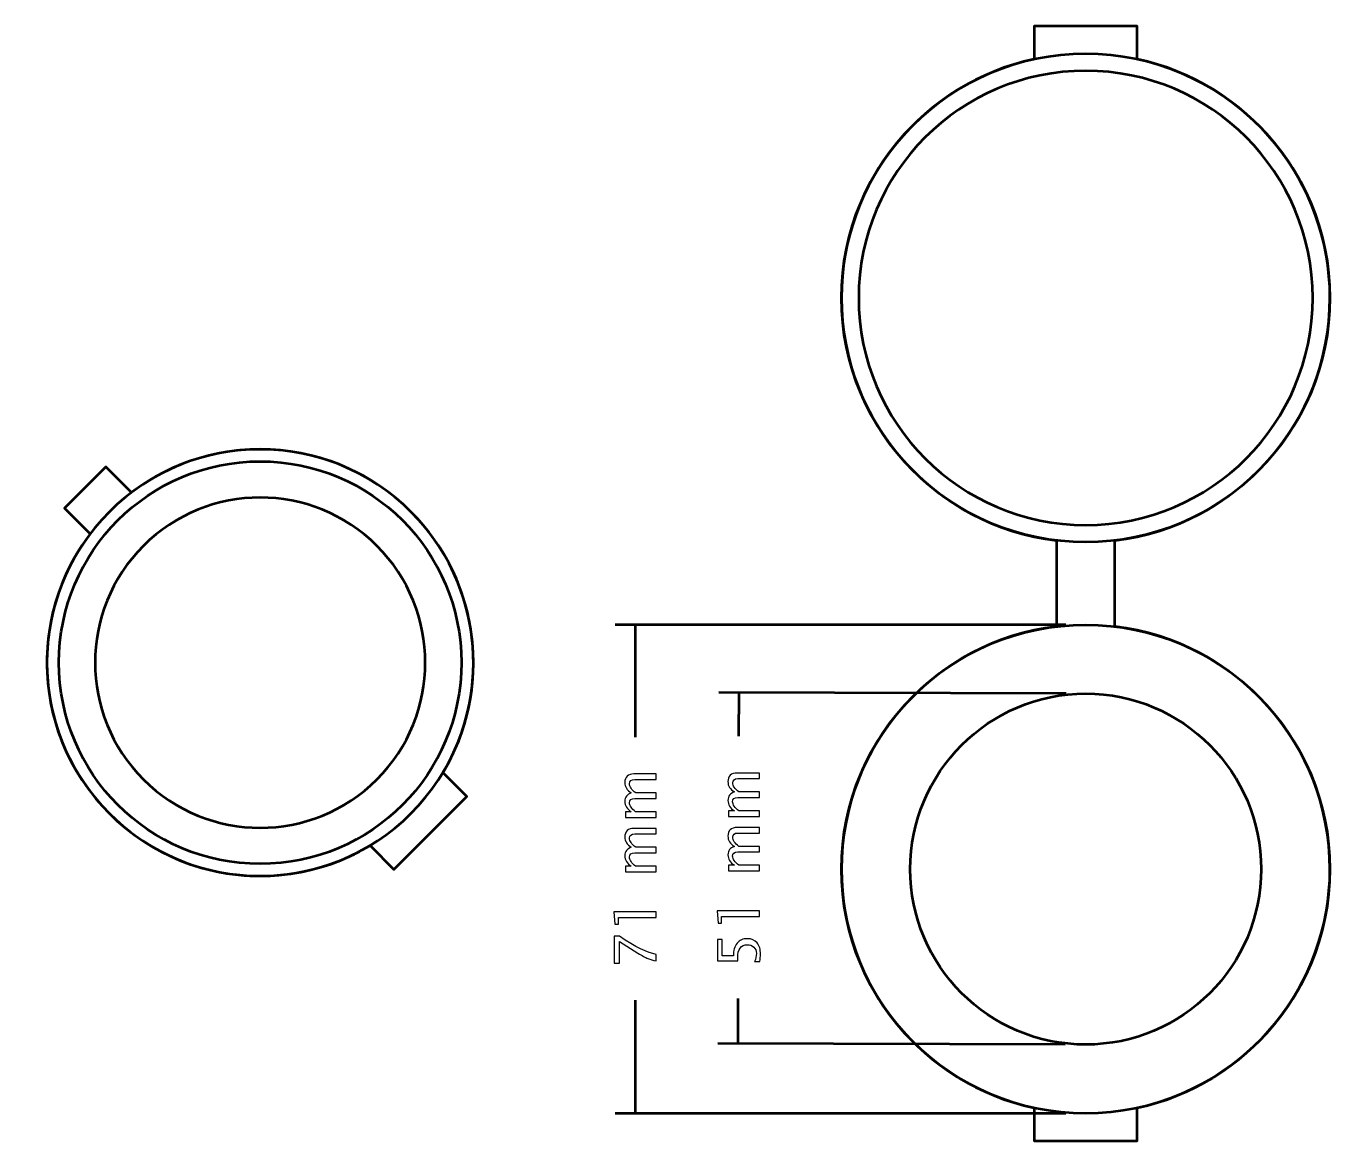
# Model space of a CAD drawing. Header units: centimetres. Extents: x -42.5 to 44.4, y -43.5 to 43.2.
# Drawn here: x 7.1 to 26.05, y 8.05 to 24.25 of the extents above; entities that cross this region are included whole.
import ezdxf

# ---------------------------------------------------------------- set-up
doc = ezdxf.new("R2010")
doc.units = ezdxf.units.CM
doc.header["$MEASUREMENT"] = 0
doc.layers.add('Layer 1', color=7, linetype='Continuous')

msp = doc.modelspace()

# ---------------------------------------------------------------- linework, layer by layer
at = {"layer": 'Layer 1', "color": 4, "lineweight": 53}
for centre in [(22.5, 20.29999), (22.5, 12)]:
    msp.add_ellipse(centre, major_axis=(0, 3.55), ratio=1, dxfattribs=at)
at = {"layer": 'Layer 1', "lineweight": 53}
for centre, major_axis in [((10.5, 15), (0, 2.925)), ((22.5, 12), (0, 2.55))]:
    msp.add_ellipse(centre, major_axis=major_axis, ratio=1, dxfattribs=at)
for points, knots in [([(22.92499, 16.7754), (22.92499, 16.7754), (22.92499, 15.52458), (22.92499, 15.52458), (22.92499, 15.52458), (24.68521, 15.31454), (26.05, 13.81677), (26.05, 12), (26.05, 12), (26.05, 10.29672), (24.85037, 8.87388), (23.24999, 8.52964), (23.24999, 8.52964), (23.24999, 8.52964), (23.24999, 8.05001), (23.24999, 8.05001), (23.24999, 8.05001), (23.24999, 8.05001), (21.74999, 8.05001), (21.74999, 8.05001), (21.74999, 8.05001), (21.74999, 8.05001), (21.74999, 8.52964), (21.74999, 8.52964), (21.74999, 8.52964), (20.14962, 8.87388), (18.95, 10.29673), (18.95, 12), (18.95, 12), (18.95, 13.81677), (20.31478, 15.31454), (22.07499, 15.52458), (22.07499, 15.52458), (22.07499, 15.52458), (22.07499, 16.7754), (22.07499, 16.7754), (22.07499, 16.7754), (20.31478, 16.98544), (18.95, 18.48321), (18.95, 20.29998), (18.95, 20.29998), (18.95, 22.00325), (20.14962, 23.4261), (21.74999, 23.77034), (21.74999, 23.77034), (21.74999, 23.77034), (21.74999, 24.24997), (21.74999, 24.24997), (21.74999, 24.24997), (21.74999, 24.24997), (23.24999, 24.24997), (23.24999, 24.24997), (23.24999, 24.24997), (23.24999, 24.24997), (23.24999, 23.77034), (23.24999, 23.77034), (23.24999, 23.77034), (24.85037, 23.4261), (26.05, 22.00326), (26.05, 20.29998), (26.05, 20.29998), (26.05, 18.48321), (24.68521, 16.98544), (22.92499, 16.7754)], [0, 0, 0, 0, 0.05882353, 0.05882353, 0.05882353, 0.05882353, 0.11764706, 0.11764706, 0.11764706, 0.11764706, 0.17647059, 0.17647059, 0.17647059, 0.17647059, 0.23529412, 0.23529412, 0.23529412, 0.23529412, 0.29411765, 0.29411765, 0.29411765, 0.29411765, 0.35294118, 0.35294118, 0.35294118, 0.35294118, 0.41176471, 0.41176471, 0.41176471, 0.41176471, 0.47058824, 0.47058824, 0.47058824, 0.47058824, 0.52941176, 0.52941176, 0.52941176, 0.52941176, 0.58823529, 0.58823529, 0.58823529, 0.58823529, 0.64705882, 0.64705882, 0.64705882, 0.64705882, 0.70588235, 0.70588235, 0.70588235, 0.70588235, 0.76470588, 0.76470588, 0.76470588, 0.76470588, 0.82352941, 0.82352941, 0.82352941, 0.82352941, 0.88235294, 0.88235294, 0.88235294, 0.88235294, 1, 1, 1, 1]), ([(22.5, 16.99998), (20.67745, 16.99998), (19.2, 18.47743), (19.2, 20.29998), (19.2, 20.29998), (19.2, 22.12253), (20.67745, 23.59998), (22.5, 23.59998), (22.5, 23.59998), (24.32255, 23.59998), (25.8, 22.12253), (25.8, 20.29998), (25.8, 20.29998), (25.8, 18.47743), (24.32255, 16.99998), (22.5, 16.99998)], [0, 0, 0, 0, 0.2, 0.2, 0.2, 0.2, 0.4, 0.4, 0.4, 0.4, 0.6, 0.6, 0.6, 0.6, 1, 1, 1, 1])]:
    msp.add_open_spline(points, degree=3, knots=knots, dxfattribs=at)
at = {"layer": 'Layer 1', "color": 4, "lineweight": 53}
for points, knots in [([(8.30796, 17.19204), (9.5186, 18.40267), (11.48139, 18.40267), (12.69203, 17.19204), (12.69203, 17.19204), (13.90266, 15.9814), (13.90266, 14.01861), (12.69203, 12.80797), (12.69203, 12.80797), (11.48139, 11.59734), (9.5186, 11.59734), (8.30796, 12.80797), (8.30796, 12.80797), (7.09733, 14.01861), (7.09733, 15.9814), (8.30796, 17.19204)], [0, 0, 0, 0, 0.2, 0.2, 0.2, 0.2, 0.4, 0.4, 0.4, 0.4, 0.6, 0.6, 0.6, 0.6, 1, 1, 1, 1]), ([(8.62908, 17.47196), (9.84401, 18.39386), (11.58336, 18.3007), (12.69203, 17.19204), (12.69203, 17.19204), (13.71976, 16.1643), (13.87483, 14.59456), (13.15761, 13.40305), (13.15761, 13.40305), (13.15761, 13.40305), (13.5052, 13.05546), (13.5052, 13.05546), (13.5052, 13.05546), (13.5052, 13.05546), (12.44454, 11.9948), (12.44454, 11.9948), (12.44454, 11.9948), (12.44454, 11.9948), (12.09695, 12.34239), (12.09695, 12.34239), (12.09695, 12.34239), (10.90544, 11.62517), (9.3357, 11.78024), (8.30796, 12.80797), (8.30796, 12.80797), (7.1993, 13.91664), (7.10614, 15.65599), (8.02804, 16.87092), (8.02804, 16.87092), (8.02804, 16.87092), (7.65389, 17.24507), (7.65389, 17.24507), (7.65389, 17.24507), (7.65389, 17.24507), (8.25493, 17.84611), (8.25493, 17.84611), (8.25493, 17.84611), (8.25493, 17.84611), (8.62908, 17.47196), (8.62908, 17.47196)], [0, 0, 0, 0, 0.09090909, 0.09090909, 0.09090909, 0.09090909, 0.18181818, 0.18181818, 0.18181818, 0.18181818, 0.27272727, 0.27272727, 0.27272727, 0.27272727, 0.36363636, 0.36363636, 0.36363636, 0.36363636, 0.45454545, 0.45454545, 0.45454545, 0.45454545, 0.54545455, 0.54545455, 0.54545455, 0.54545455, 0.63636364, 0.63636364, 0.63636364, 0.63636364, 0.72727273, 0.72727273, 0.72727273, 0.72727273, 0.81818182, 0.81818182, 0.81818182, 0.81818182, 1, 1, 1, 1]), ([(8.80294, 16.69706), (9.7402, 17.63432), (11.25979, 17.63432), (12.19705, 16.69706), (12.19705, 16.69706), (13.13431, 15.7598), (13.13431, 14.24021), (12.19705, 13.30295), (12.19705, 13.30295), (11.25979, 12.36569), (9.7402, 12.36569), (8.80294, 13.30295), (8.80294, 13.30295), (7.86568, 14.24021), (7.86568, 15.7598), (8.80294, 16.69706)], [0, 0, 0, 0, 0.2, 0.2, 0.2, 0.2, 0.4, 0.4, 0.4, 0.4, 0.6, 0.6, 0.6, 0.6, 1, 1, 1, 1])]:
    msp.add_open_spline(points, degree=3, knots=knots, dxfattribs=at)
at = {"layer": 'Layer 1', "lineweight": 53}
for points in [[(22.20894, 15.54999), (22.20894, 15.54999), (15.65895, 15.54999), (15.65895, 15.54999)], [(15.95001, 15.54999), (15.95001, 15.54999), (15.95001, 13.91863), (15.95001, 13.91863)], [(22.21617, 14.55081), (22.21617, 14.55081), (17.16583, 14.5651), (17.16583, 14.5651)], [(17.45688, 14.56428), (17.45688, 14.56428), (17.45509, 13.93205), (17.45509, 13.93205)], [(15.95001, 10.09519), (15.95001, 10.09519), (15.95001, 8.45001), (15.95001, 8.45001)], [(17.44431, 10.12046), (17.44431, 10.12046), (17.44245, 9.4643), (17.44245, 9.4643)], [(22.20174, 9.45083), (22.20174, 9.45083), (17.1514, 9.46512), (17.1514, 9.46512)], [(22.20894, 8.45001), (22.20894, 8.45001), (15.65895, 8.45001), (15.65895, 8.45001)]]:
    msp.add_open_spline(points, degree=3, dxfattribs=at)
at = {"layer": 'Layer 1'}
for points, knots in [([(16.25862, 12.75057), (16.25862, 12.75057), (15.80988, 12.75057), (15.80988, 12.75057), (15.80988, 12.75057), (15.80988, 12.75057), (15.80988, 12.83185), (15.80988, 12.83185), (15.80988, 12.83185), (15.80988, 12.83185), (15.89469, 12.83185), (15.89469, 12.83185), (15.89469, 12.83185), (15.8319, 12.8715), (15.80057, 12.9223), (15.80057, 12.98453), (15.80057, 12.98453), (15.80057, 13.04451), (15.8319, 13.08529), (15.89469, 13.10702), (15.89469, 13.10702), (15.83133, 13.14554), (15.79972, 13.19578), (15.79972, 13.25744), (15.79972, 13.25744), (15.79972, 13.29681), (15.8113, 13.32743), (15.83458, 13.34931), (15.83458, 13.34931), (15.85786, 13.37118), (15.89046, 13.38219), (15.93237, 13.38219), (15.93237, 13.38219), (15.93237, 13.38219), (16.25862, 13.38219), (16.25862, 13.38219), (16.25862, 13.38219), (16.25862, 13.38219), (16.25862, 13.30091), (16.25862, 13.30091), (16.25862, 13.30091), (16.25862, 13.30091), (15.94578, 13.30091), (15.94578, 13.30091), (15.94578, 13.30091), (15.89469, 13.30091), (15.86915, 13.28059), (15.86915, 13.23995), (15.86915, 13.23995), (15.86915, 13.19775), (15.89893, 13.15344), (15.95862, 13.10702), (15.95862, 13.10702), (15.95862, 13.10702), (16.25862, 13.10702), (16.25862, 13.10702), (16.25862, 13.10702), (16.25862, 13.10702), (16.25862, 13.02574), (16.25862, 13.02574), (16.25862, 13.02574), (16.25862, 13.02574), (15.94549, 13.02574), (15.94549, 13.02574), (15.94549, 13.02574), (15.89399, 13.02574), (15.86831, 13.00514), (15.86831, 12.96379), (15.86831, 12.96379), (15.86831, 12.92273), (15.89822, 12.8787), (15.95819, 12.83185), (15.95819, 12.83185), (15.95819, 12.83185), (16.25862, 12.83185), (16.25862, 12.83185), (16.25862, 12.83185), (16.25862, 12.83185), (16.25862, 12.75057), (16.25862, 12.75057)], [0, 0, 0, 0, 0.04761905, 0.04761905, 0.04761905, 0.04761905, 0.0952381, 0.0952381, 0.0952381, 0.0952381, 0.14285714, 0.14285714, 0.14285714, 0.14285714, 0.19047619, 0.19047619, 0.19047619, 0.19047619, 0.23809524, 0.23809524, 0.23809524, 0.23809524, 0.28571429, 0.28571429, 0.28571429, 0.28571429, 0.33333333, 0.33333333, 0.33333333, 0.33333333, 0.38095238, 0.38095238, 0.38095238, 0.38095238, 0.42857143, 0.42857143, 0.42857143, 0.42857143, 0.47619048, 0.47619048, 0.47619048, 0.47619048, 0.52380952, 0.52380952, 0.52380952, 0.52380952, 0.57142857, 0.57142857, 0.57142857, 0.57142857, 0.61904762, 0.61904762, 0.61904762, 0.61904762, 0.66666667, 0.66666667, 0.66666667, 0.66666667, 0.71428571, 0.71428571, 0.71428571, 0.71428571, 0.76190476, 0.76190476, 0.76190476, 0.76190476, 0.80952381, 0.80952381, 0.80952381, 0.80952381, 0.85714286, 0.85714286, 0.85714286, 0.85714286, 0.9047619, 0.9047619, 0.9047619, 0.9047619, 1, 1, 1, 1]), ([(17.75827, 12.76399), (17.75827, 12.76399), (17.30953, 12.76399), (17.30953, 12.76399), (17.30953, 12.76399), (17.30953, 12.76399), (17.30953, 12.84527), (17.30953, 12.84527), (17.30953, 12.84527), (17.30953, 12.84527), (17.39434, 12.84527), (17.39434, 12.84527), (17.39434, 12.84527), (17.33155, 12.88492), (17.30022, 12.93572), (17.30022, 12.99795), (17.30022, 12.99795), (17.30022, 13.05793), (17.33155, 13.09871), (17.39434, 13.12044), (17.39434, 13.12044), (17.33098, 13.15896), (17.29937, 13.2092), (17.29937, 13.27086), (17.29937, 13.27086), (17.29937, 13.31023), (17.31095, 13.34085), (17.33423, 13.36273), (17.33423, 13.36273), (17.35751, 13.3846), (17.39011, 13.39561), (17.43202, 13.39561), (17.43202, 13.39561), (17.43202, 13.39561), (17.75827, 13.39561), (17.75827, 13.39561), (17.75827, 13.39561), (17.75827, 13.39561), (17.75827, 13.31433), (17.75827, 13.31433), (17.75827, 13.31433), (17.75827, 13.31433), (17.44543, 13.31433), (17.44543, 13.31433), (17.44543, 13.31433), (17.39434, 13.31433), (17.3688, 13.29401), (17.3688, 13.25337), (17.3688, 13.25337), (17.3688, 13.21117), (17.39858, 13.16686), (17.45827, 13.12044), (17.45827, 13.12044), (17.45827, 13.12044), (17.75827, 13.12044), (17.75827, 13.12044), (17.75827, 13.12044), (17.75827, 13.12044), (17.75827, 13.03916), (17.75827, 13.03916), (17.75827, 13.03916), (17.75827, 13.03916), (17.44514, 13.03916), (17.44514, 13.03916), (17.44514, 13.03916), (17.39364, 13.03916), (17.36796, 13.01856), (17.36796, 12.97721), (17.36796, 12.97721), (17.36796, 12.93615), (17.39787, 12.89212), (17.45784, 12.84527), (17.45784, 12.84527), (17.45784, 12.84527), (17.75827, 12.84527), (17.75827, 12.84527), (17.75827, 12.84527), (17.75827, 12.84527), (17.75827, 12.76399), (17.75827, 12.76399)], [0, 0, 0, 0, 0.04761905, 0.04761905, 0.04761905, 0.04761905, 0.0952381, 0.0952381, 0.0952381, 0.0952381, 0.14285714, 0.14285714, 0.14285714, 0.14285714, 0.19047619, 0.19047619, 0.19047619, 0.19047619, 0.23809524, 0.23809524, 0.23809524, 0.23809524, 0.28571429, 0.28571429, 0.28571429, 0.28571429, 0.33333333, 0.33333333, 0.33333333, 0.33333333, 0.38095238, 0.38095238, 0.38095238, 0.38095238, 0.42857143, 0.42857143, 0.42857143, 0.42857143, 0.47619048, 0.47619048, 0.47619048, 0.47619048, 0.52380952, 0.52380952, 0.52380952, 0.52380952, 0.57142857, 0.57142857, 0.57142857, 0.57142857, 0.61904762, 0.61904762, 0.61904762, 0.61904762, 0.66666667, 0.66666667, 0.66666667, 0.66666667, 0.71428571, 0.71428571, 0.71428571, 0.71428571, 0.76190476, 0.76190476, 0.76190476, 0.76190476, 0.80952381, 0.80952381, 0.80952381, 0.80952381, 0.85714286, 0.85714286, 0.85714286, 0.85714286, 0.9047619, 0.9047619, 0.9047619, 0.9047619, 1, 1, 1, 1]), ([(16.25862, 11.96006), (16.25862, 11.96006), (15.80988, 11.96006), (15.80988, 11.96006), (15.80988, 11.96006), (15.80988, 11.96006), (15.80988, 12.04134), (15.80988, 12.04134), (15.80988, 12.04134), (15.80988, 12.04134), (15.89469, 12.04134), (15.89469, 12.04134), (15.89469, 12.04134), (15.8319, 12.08099), (15.80057, 12.13179), (15.80057, 12.19402), (15.80057, 12.19402), (15.80057, 12.254), (15.8319, 12.29478), (15.89469, 12.31651), (15.89469, 12.31651), (15.83133, 12.35503), (15.79972, 12.40527), (15.79972, 12.46693), (15.79972, 12.46693), (15.79972, 12.5063), (15.8113, 12.53692), (15.83458, 12.5588), (15.83458, 12.5588), (15.85786, 12.58067), (15.89046, 12.59168), (15.93237, 12.59168), (15.93237, 12.59168), (15.93237, 12.59168), (16.25862, 12.59168), (16.25862, 12.59168), (16.25862, 12.59168), (16.25862, 12.59168), (16.25862, 12.5104), (16.25862, 12.5104), (16.25862, 12.5104), (16.25862, 12.5104), (15.94578, 12.5104), (15.94578, 12.5104), (15.94578, 12.5104), (15.89469, 12.5104), (15.86915, 12.49008), (15.86915, 12.44944), (15.86915, 12.44944), (15.86915, 12.40724), (15.89893, 12.36293), (15.95862, 12.31651), (15.95862, 12.31651), (15.95862, 12.31651), (16.25862, 12.31651), (16.25862, 12.31651), (16.25862, 12.31651), (16.25862, 12.31651), (16.25862, 12.23523), (16.25862, 12.23523), (16.25862, 12.23523), (16.25862, 12.23523), (15.94549, 12.23523), (15.94549, 12.23523), (15.94549, 12.23523), (15.89399, 12.23523), (15.86831, 12.21463), (15.86831, 12.17328), (15.86831, 12.17328), (15.86831, 12.13222), (15.89822, 12.08819), (15.95819, 12.04134), (15.95819, 12.04134), (15.95819, 12.04134), (16.25862, 12.04134), (16.25862, 12.04134), (16.25862, 12.04134), (16.25862, 12.04134), (16.25862, 11.96006), (16.25862, 11.96006)], [0, 0, 0, 0, 0.04761905, 0.04761905, 0.04761905, 0.04761905, 0.0952381, 0.0952381, 0.0952381, 0.0952381, 0.14285714, 0.14285714, 0.14285714, 0.14285714, 0.19047619, 0.19047619, 0.19047619, 0.19047619, 0.23809524, 0.23809524, 0.23809524, 0.23809524, 0.28571429, 0.28571429, 0.28571429, 0.28571429, 0.33333333, 0.33333333, 0.33333333, 0.33333333, 0.38095238, 0.38095238, 0.38095238, 0.38095238, 0.42857143, 0.42857143, 0.42857143, 0.42857143, 0.47619048, 0.47619048, 0.47619048, 0.47619048, 0.52380952, 0.52380952, 0.52380952, 0.52380952, 0.57142857, 0.57142857, 0.57142857, 0.57142857, 0.61904762, 0.61904762, 0.61904762, 0.61904762, 0.66666667, 0.66666667, 0.66666667, 0.66666667, 0.71428571, 0.71428571, 0.71428571, 0.71428571, 0.76190476, 0.76190476, 0.76190476, 0.76190476, 0.80952381, 0.80952381, 0.80952381, 0.80952381, 0.85714286, 0.85714286, 0.85714286, 0.85714286, 0.9047619, 0.9047619, 0.9047619, 0.9047619, 1, 1, 1, 1]), ([(17.75827, 11.97348), (17.75827, 11.97348), (17.30953, 11.97348), (17.30953, 11.97348), (17.30953, 11.97348), (17.30953, 11.97348), (17.30953, 12.05476), (17.30953, 12.05476), (17.30953, 12.05476), (17.30953, 12.05476), (17.39434, 12.05476), (17.39434, 12.05476), (17.39434, 12.05476), (17.33155, 12.09441), (17.30022, 12.14521), (17.30022, 12.20744), (17.30022, 12.20744), (17.30022, 12.26742), (17.33155, 12.3082), (17.39434, 12.32993), (17.39434, 12.32993), (17.33098, 12.36845), (17.29937, 12.41869), (17.29937, 12.48035), (17.29937, 12.48035), (17.29937, 12.51972), (17.31095, 12.55034), (17.33423, 12.57222), (17.33423, 12.57222), (17.35751, 12.59409), (17.39011, 12.6051), (17.43202, 12.6051), (17.43202, 12.6051), (17.43202, 12.6051), (17.75827, 12.6051), (17.75827, 12.6051), (17.75827, 12.6051), (17.75827, 12.6051), (17.75827, 12.52382), (17.75827, 12.52382), (17.75827, 12.52382), (17.75827, 12.52382), (17.44543, 12.52382), (17.44543, 12.52382), (17.44543, 12.52382), (17.39434, 12.52382), (17.3688, 12.5035), (17.3688, 12.46286), (17.3688, 12.46286), (17.3688, 12.42066), (17.39858, 12.37635), (17.45827, 12.32993), (17.45827, 12.32993), (17.45827, 12.32993), (17.75827, 12.32993), (17.75827, 12.32993), (17.75827, 12.32993), (17.75827, 12.32993), (17.75827, 12.24865), (17.75827, 12.24865), (17.75827, 12.24865), (17.75827, 12.24865), (17.44514, 12.24865), (17.44514, 12.24865), (17.44514, 12.24865), (17.39364, 12.24865), (17.36796, 12.22805), (17.36796, 12.1867), (17.36796, 12.1867), (17.36796, 12.14564), (17.39787, 12.10161), (17.45784, 12.05476), (17.45784, 12.05476), (17.45784, 12.05476), (17.75827, 12.05476), (17.75827, 12.05476), (17.75827, 12.05476), (17.75827, 12.05476), (17.75827, 11.97348), (17.75827, 11.97348)], [0, 0, 0, 0, 0.04761905, 0.04761905, 0.04761905, 0.04761905, 0.0952381, 0.0952381, 0.0952381, 0.0952381, 0.14285714, 0.14285714, 0.14285714, 0.14285714, 0.19047619, 0.19047619, 0.19047619, 0.19047619, 0.23809524, 0.23809524, 0.23809524, 0.23809524, 0.28571429, 0.28571429, 0.28571429, 0.28571429, 0.33333333, 0.33333333, 0.33333333, 0.33333333, 0.38095238, 0.38095238, 0.38095238, 0.38095238, 0.42857143, 0.42857143, 0.42857143, 0.42857143, 0.47619048, 0.47619048, 0.47619048, 0.47619048, 0.52380952, 0.52380952, 0.52380952, 0.52380952, 0.57142857, 0.57142857, 0.57142857, 0.57142857, 0.61904762, 0.61904762, 0.61904762, 0.61904762, 0.66666667, 0.66666667, 0.66666667, 0.66666667, 0.71428571, 0.71428571, 0.71428571, 0.71428571, 0.76190476, 0.76190476, 0.76190476, 0.76190476, 0.80952381, 0.80952381, 0.80952381, 0.80952381, 0.85714286, 0.85714286, 0.85714286, 0.85714286, 0.9047619, 0.9047619, 0.9047619, 0.9047619, 1, 1, 1, 1]), ([(16.25862, 11.2974), (16.25862, 11.2974), (15.70744, 11.2974), (15.70744, 11.2974), (15.70744, 11.2974), (15.70744, 11.2974), (15.70744, 11.20003), (15.70744, 11.20003), (15.70744, 11.20003), (15.70744, 11.20003), (15.65664, 11.20003), (15.65664, 11.20003), (15.65664, 11.20003), (15.65664, 11.20003), (15.6414, 11.37868), (15.6414, 11.37868), (15.6414, 11.37868), (15.6414, 11.37868), (16.25862, 11.37868), (16.25862, 11.37868), (16.25862, 11.37868), (16.25862, 11.37868), (16.25862, 11.2974), (16.25862, 11.2974)], [0, 0, 0, 0, 0.14285714, 0.14285714, 0.14285714, 0.14285714, 0.28571429, 0.28571429, 0.28571429, 0.28571429, 0.42857143, 0.42857143, 0.42857143, 0.42857143, 0.57142857, 0.57142857, 0.57142857, 0.57142857, 0.71428571, 0.71428571, 0.71428571, 0.71428571, 1, 1, 1, 1]), ([(17.75827, 11.31082), (17.75827, 11.31082), (17.20709, 11.31082), (17.20709, 11.31082), (17.20709, 11.31082), (17.20709, 11.31082), (17.20709, 11.21345), (17.20709, 11.21345), (17.20709, 11.21345), (17.20709, 11.21345), (17.15629, 11.21345), (17.15629, 11.21345), (17.15629, 11.21345), (17.15629, 11.21345), (17.14105, 11.3921), (17.14105, 11.3921), (17.14105, 11.3921), (17.14105, 11.3921), (17.75827, 11.3921), (17.75827, 11.3921), (17.75827, 11.3921), (17.75827, 11.3921), (17.75827, 11.31082), (17.75827, 11.31082)], [0, 0, 0, 0, 0.14285714, 0.14285714, 0.14285714, 0.14285714, 0.28571429, 0.28571429, 0.28571429, 0.28571429, 0.42857143, 0.42857143, 0.42857143, 0.42857143, 0.57142857, 0.57142857, 0.57142857, 0.57142857, 0.71428571, 0.71428571, 0.71428571, 0.71428571, 1, 1, 1, 1]), ([(16.25862, 10.66719), (16.21092, 10.67509), (16.16958, 10.68652), (16.13487, 10.7012), (16.13487, 10.7012), (16.10015, 10.71587), (16.05246, 10.74198), (15.99164, 10.77923), (15.99164, 10.77923), (15.99164, 10.77923), (15.72268, 10.94574), (15.72268, 10.94574), (15.72268, 10.94574), (15.72268, 10.94574), (15.72268, 10.63163), (15.72268, 10.63163), (15.72268, 10.63163), (15.72268, 10.63163), (15.64648, 10.63163), (15.64648, 10.63163), (15.64648, 10.63163), (15.64648, 10.63163), (15.64648, 11.02449), (15.64648, 11.02449), (15.64648, 11.02449), (15.64648, 11.02449), (15.72268, 11.02449), (15.72268, 11.02449), (15.72268, 11.02449), (15.9541, 10.86771), (16.13275, 10.77994), (16.25862, 10.76117), (16.25862, 10.76117), (16.25862, 10.76117), (16.25862, 10.66719), (16.25862, 10.66719)], [0, 0, 0, 0, 0.1, 0.1, 0.1, 0.1, 0.2, 0.2, 0.2, 0.2, 0.3, 0.3, 0.3, 0.3, 0.4, 0.4, 0.4, 0.4, 0.5, 0.5, 0.5, 0.5, 0.6, 0.6, 0.6, 0.6, 0.7, 0.7, 0.7, 0.7, 0.8, 0.8, 0.8, 0.8, 1, 1, 1, 1]), ([(17.76081, 10.6569), (17.76081, 10.6569), (17.688, 10.6569), (17.688, 10.6569), (17.688, 10.6569), (17.70437, 10.6974), (17.71255, 10.73579), (17.71255, 10.77247), (17.71255, 10.77247), (17.71255, 10.81255), (17.7007, 10.84416), (17.67699, 10.86716), (17.67699, 10.86716), (17.65328, 10.89016), (17.62069, 10.90159), (17.5792, 10.90159), (17.5792, 10.90159), (17.53461, 10.90159), (17.50046, 10.88536), (17.47689, 10.85291), (17.47689, 10.85291), (17.45333, 10.82045), (17.44162, 10.77346), (17.44162, 10.71208), (17.44162, 10.71208), (17.44162, 10.69783), (17.4426, 10.68273), (17.44458, 10.66706), (17.44458, 10.66706), (17.44458, 10.66706), (17.14613, 10.66706), (17.14613, 10.66706), (17.14613, 10.66706), (17.14613, 10.66706), (17.14613, 10.97695), (17.14613, 10.97695), (17.14613, 10.97695), (17.14613, 10.97695), (17.21725, 10.97695), (17.21725, 10.97695), (17.21725, 10.97695), (17.21725, 10.97695), (17.21725, 10.73818), (17.21725, 10.73818), (17.21725, 10.73818), (17.21725, 10.73818), (17.37896, 10.73818), (17.37896, 10.73818), (17.37896, 10.73818), (17.37896, 10.81692), (17.39702, 10.87831), (17.43315, 10.92248), (17.43315, 10.92248), (17.46913, 10.96664), (17.51909, 10.9888), (17.58301, 10.9888), (17.58301, 10.9888), (17.64256, 10.9888), (17.68913, 10.96876), (17.72285, 10.92868), (17.72285, 10.92868), (17.75658, 10.88861), (17.77351, 10.83329), (17.77351, 10.76274), (17.77351, 10.76274), (17.77351, 10.73127), (17.76928, 10.69599), (17.76081, 10.6569)], [0, 0, 0, 0, 0.05555556, 0.05555556, 0.05555556, 0.05555556, 0.11111111, 0.11111111, 0.11111111, 0.11111111, 0.16666667, 0.16666667, 0.16666667, 0.16666667, 0.22222222, 0.22222222, 0.22222222, 0.22222222, 0.27777778, 0.27777778, 0.27777778, 0.27777778, 0.33333333, 0.33333333, 0.33333333, 0.33333333, 0.38888889, 0.38888889, 0.38888889, 0.38888889, 0.44444444, 0.44444444, 0.44444444, 0.44444444, 0.5, 0.5, 0.5, 0.5, 0.55555556, 0.55555556, 0.55555556, 0.55555556, 0.61111111, 0.61111111, 0.61111111, 0.61111111, 0.66666667, 0.66666667, 0.66666667, 0.66666667, 0.72222222, 0.72222222, 0.72222222, 0.72222222, 0.77777778, 0.77777778, 0.77777778, 0.77777778, 0.83333333, 0.83333333, 0.83333333, 0.83333333, 0.88888889, 0.88888889, 0.88888889, 0.88888889, 1, 1, 1, 1])]:
    msp.add_open_spline(points, degree=3, knots=knots, dxfattribs=at)

doc.saveas('drawing.dxf')
